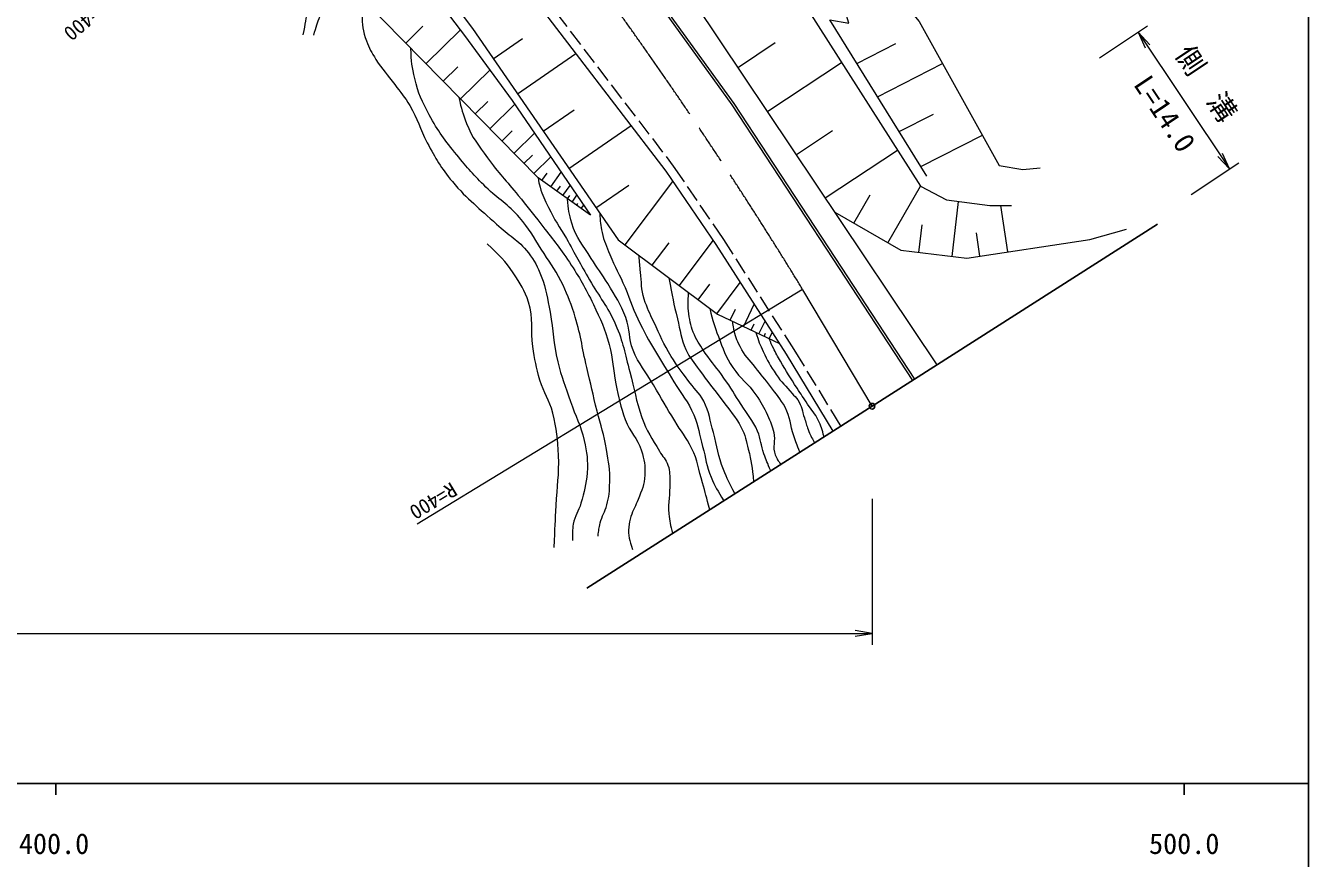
# Model space of a CAD drawing. Units: millimetres, scale not verified. Extents: x 40000 to 680000, y 20000 to 380000.
# Drawn here: x 465327 to 579000, y 198357 to 272200 of the extents above; entities that cross this region are included whole.
import ezdxf
from ezdxf.enums import TextEntityAlignment as Align

# ---------------------------------------------------------------- set-up
doc = ezdxf.new("R2010")
doc.units = ezdxf.units.MM
doc.header["$LTSCALE"] = 1000
doc.header["$PDMODE"] = 32
doc.header["$PDSIZE"] = 500
doc.linetypes.add('CHAIN', pattern=[18.5, 12, -1.5, 3.5, -1.5])
for name, color, linetype, lineweight in [('M-BMK', 2, 'CHAIN', 13), ('M-BMK-OTRS', 5, 'Continuous', 25), ('M-STR-HTXT', 7, 'Continuous', 13), ('M-TTL-BAND', 7, 'Continuous', 25), ('M-WORK', 1, 'Continuous', 13)]:
    doc.layers.add(name, color=color, linetype=linetype, lineweight=lineweight)
doc.layers.add('M-OTRS', color=6, linetype='Continuous')
doc.styles.add('ＭＳ ゴシック', font='')
doc.styles.get('ＭＳ ゴシック').set_extended_font_data('MS Gothic')

# ---------------------------------------------------------------- blocks, each defined once
blk = doc.blocks.new('open_arrow')
at = {"color": 0, "linetype": 'Continuous', "lineweight": -2}
blk.add_lwpolyline([(7.5, 1.25), (0, 0), (7.5, -1.25)], dxfattribs=at)

msp = doc.modelspace()

# ---------------------------------------------------------------- linework, layer by layer
at = {"layer": 'M-BMK'}
msp.add_line((540333, 238454), (534184, 248812), dxfattribs=at)
msp.add_arc((192849, 40268), 400000, 31.42341, 40.12066, dxfattribs=at)
at = {"layer": 'M-BMK-OTRS'}
for p, q in [((565620, 254595), (540333, 238454)), ((540333, 238454), (515045, 222312))]:
    msp.add_line(p, q, dxfattribs=at)
at = {"layer": 'M-OTRS'}
msp.add_point((540333, 238454), dxfattribs=at)
at = {"layer": 'M-STR-HTXT'}
for p, q in [((560503, 269335), (564736, 272169)), ((563905, 271613), (572022, 259489)), ((568619, 257211), (572853, 260046)), ((534184, 248812), (500029, 227993)), ((540333, 230232), (540333, 217299)), ((206376, 218299), (540333, 218299))]:
    msp.add_line(p, q, dxfattribs=at)
at = {"layer": 'M-TTL-BAND'}
for p, q in [((579000, 20000), (579000, 370000)), ((40000, 205000), (579000, 205000)), ((468000, 205000), (468000, 204000)), ((568000, 205000), (568000, 204000))]:
    msp.add_line(p, q, dxfattribs=at)
at = {"layer": 'M-WORK'}
for p, q in [((512369, 273303), (513279, 272111)), ((499015, 270653), (500537, 272146)), ((500807, 268828), (503850, 271814)), ((513583, 271714), (514493, 270522)), ((506763, 269257), (509356, 271046)), ((528489, 268525), (531757, 270693)), ((538993, 268853), (542441, 270609)), ((508910, 266145), (514097, 269723)), ((514797, 270124), (515707, 268932)), ((502338, 267267), (503639, 268544)), ((516011, 268535), (516921, 267343)), ((531091, 264603), (537627, 268940)), ((540824, 265898), (546586, 268832)), ((503870, 265707), (506470, 268259)), ((517225, 266946), (518135, 265753)), ((505169, 264383), (506273, 265466)), ((506469, 263058), (508677, 265225)), ((518439, 265356), (519349, 264164)), ((511189, 262841), (513942, 264741)), ((519653, 263767), (520563, 262575)), ((542740, 262806), (545779, 264353)), ((507539, 261968), (508447, 262860)), ((508608, 260879), (510425, 262661)), ((513469, 259538), (518974, 263337)), ((533637, 260765), (536836, 262887)), ((520867, 262177), (521777, 260985)), ((544657, 259713), (550117, 262493)), ((509489, 259982), (510236, 260715)), ((510369, 259085), (511864, 260552)), ((522080, 260588), (522719, 259752)), ((536184, 256926), (542582, 261171)), ((511862, 257907), (512785, 259201)), ((522719, 259752), (523675, 258353)), ((511085, 258461), (511547, 259108)), ((515870, 256057), (518771, 258058)), ((518452, 252750), (522683, 258386)), ((512400, 257522), (512721, 257971)), ((512939, 257138), (513580, 258036)), ((513346, 256847), (513559, 257147)), ((513753, 256557), (514180, 257155)), ((523957, 257941), (524803, 256702)), ((538718, 254680), (540160, 257194)), ((541735, 252949), (544619, 257977)), ((514160, 256266), (514267, 256416)), ((514567, 255976), (514780, 256275)), ((525085, 256290), (525932, 255051)), ((547421, 251742), (548008, 256619)), ((552373, 252137), (551748, 256260)), ((526214, 254638), (527170, 253240)), ((544494, 252094), (544788, 254533)), ((549900, 251762), (549587, 253823)), ((520855, 250946), (522358, 252948)), ((523258, 249142), (526265, 253147)), ((527170, 253240), (527996, 251946)), ((528265, 251524), (529073, 250260)), ((524920, 247894), (525960, 249279)), ((526583, 246646), (528662, 249417)), ((529342, 249839), (530149, 248575)), ((530418, 248153), (531226, 246889)), ((527764, 246070), (528235, 247061)), ((528954, 245505), (529894, 247487)), ((529633, 245183), (529901, 245749)), ((530312, 244861), (530849, 245993)), ((531495, 246467), (532302, 245203)), ((530763, 244647), (530898, 244930)), ((531215, 244432), (531484, 244998)), ((532571, 244782), (533397, 243488)), ((533397, 243488), (534306, 241996)), ((534566, 241569), (535346, 240288)), ((535606, 239861), (536386, 238579)), ((536646, 238152), (537554, 236660))]:
    msp.add_line(p, q, dxfattribs=at)
for points in [[(465038, 321869), (469191, 321543), (474794, 320259), (478362, 318953), (481934, 317295), (485130, 315406), (489313, 312274), (493452, 308603), (497196, 304718), (502797, 298415), (509658, 290030), (516081, 281568), (527921, 265179), (536864, 251529), (543919, 240740)], [(465047, 322069), (469221, 321741), (474850, 320451), (478439, 319138), (482028, 317472), (485241, 315572), (489439, 312430), (493591, 308747), (497343, 304854), (502949, 298545), (509815, 290154), (516242, 281687), (528086, 265292), (537031, 251639), (544087, 240850)], [(462094, 312370), (466644, 312182), (471570, 311080), (475674, 309578), (479286, 307679), (483578, 304770), (486768, 302190), (490896, 298672), (493922, 295740), (496572, 292621), (499856, 288376), (509578, 275640), (522070, 259284), (526503, 252798), (532718, 243065), (536871, 236244)], [(463312, 306163), (466315, 305835), (469973, 305061), (473937, 303607), (477737, 301379), (482498, 297907), (486110, 294811), (489781, 291176), (492877, 287564), (497802, 281442), (504914, 271937), (517829, 253217), (526640, 246603), (532119, 244004)], [(503518, 302905), (519683, 282675), (519895, 281479), (534671, 273575), (544627, 257964), (546926, 256760), (550772, 256260), (552680, 256260)], [(545185, 258860), (536601, 272713), (538279, 272422), (534631, 284365), (544505, 272567), (551612, 259808), (553699, 259456), (555247, 259597)], [(519895, 281479), (524639, 274159), (546085, 242126)], [(537034, 255645), (542887, 252288), (548727, 251584), (559633, 253238), (562870, 254153)]]:
    msp.add_lwpolyline(points, dxfattribs=at)
msp.add_lwpolyline([(478151, 299755), (481950, 296987), (484968, 294454), (488987, 290545), (492114, 286793), (497055, 280726), (504232, 271313), (508438, 265574), (515381, 255395), (510737, 258710), (488471, 281398), (486602, 288284), (482795, 293006), (479574, 297337)], close=True, dxfattribs=at)
for points, knots in [([(491065, 278754), (490827, 277661), (490765, 277354), (490619, 276448), (490444, 275361), (490453, 274738), (490291, 273649), (490158, 272760), (490106, 272465), (489900, 271382)], [0, 0, 0, 0, 1, 1, 1, 2, 2, 2, 3, 3, 3, 3]), ([(490853, 271350), (491086, 272157), (491169, 272403), (491432, 273055), (491783, 273926), (492243, 274301), (492527, 275197), (492732, 275845), (492788, 276122), (492885, 276900)], [0, 0, 0, 0, 1, 1, 1, 2, 2, 2, 3, 3, 3, 3]), ([(495163, 274579), (495104, 273946), (495105, 273736), (495122, 273196), (495152, 272267), (495192, 271719), (495521, 270850), (495776, 270176), (495976, 269815), (496365, 269208), (496952, 268294), (497386, 267855), (498031, 266980), (498560, 266262), (498913, 265896), (499367, 265127), (500093, 263899), (500243, 263078), (500915, 261820), (501671, 260406), (502115, 259602), (503144, 258372), (504507, 256742), (505507, 256046), (507060, 254596), (508142, 253587), (508958, 253224), (509875, 252063), (510452, 251333), (510683, 250842), (511024, 249976), (511495, 248783), (511551, 248044), (511798, 246786), (512133, 245085), (512068, 244084), (512478, 242400), (512820, 240998), (513148, 240251), (513604, 238882), (514059, 237519), (514522, 236816), (514824, 235411), (515060, 234313), (515170, 233668), (515082, 232549), (514997, 231478), (514842, 230884), (514542, 229852), (514327, 229112), (513988, 228760), (513862, 227999), (513769, 227438), (513761, 227193), (513792, 226545)], [0, 0, 0, 0, 1, 1, 1, 2, 2, 2, 3, 3, 3, 4, 4, 4, 5, 5, 5, 6, 6, 6, 7, 7, 7, 8, 8, 8, 9, 9, 9, 10, 10, 10, 11, 11, 11, 12, 12, 12, 13, 13, 13, 14, 14, 14, 15, 15, 15, 16, 16, 16, 17, 17, 17, 18, 18, 18, 18]), ([(516059, 226924), (516112, 227467), (516141, 227645), (516247, 228097), (516398, 228743), (516660, 229051), (516833, 229692), (517040, 230458), (517069, 230915), (517091, 231709), (517123, 232850), (516990, 233490), (516810, 234617), (516593, 235968), (516287, 236687), (515965, 238018), (515601, 239528), (515406, 240376), (515051, 241888), (514609, 243765), (514525, 244863), (513925, 246696), (513549, 247844), (513310, 248486), (512752, 249557), (512155, 250703), (511718, 251288), (511016, 252372), (510293, 253490), (509969, 254183), (509093, 255187), (508061, 256369), (507228, 256778), (506114, 257884), (505047, 258944), (504473, 259569), (503534, 260745), (502486, 262058), (501883, 262803), (501095, 264287), (500461, 265481), (500113, 266183), (499805, 267500), (499564, 268534), (499518, 268971), (499463, 270198)], [0, 0, 0, 0, 1, 1, 1, 2, 2, 2, 3, 3, 3, 4, 4, 4, 5, 5, 5, 6, 6, 6, 7, 7, 7, 8, 8, 8, 9, 9, 9, 10, 10, 10, 11, 11, 11, 12, 12, 12, 13, 13, 13, 14, 14, 14, 15, 15, 15, 15]), ([(503729, 265850), (503939, 264784), (504050, 264406), (504394, 263528), (504905, 262230), (505451, 261619), (506255, 260479), (507224, 259107), (507922, 258457), (508976, 257149), (509767, 256167), (510208, 255615), (510977, 254616), (511986, 253305), (512609, 252609), (513510, 251223), (514426, 249815), (514914, 249002), (515637, 247486), (516281, 246134), (516650, 245365), (517044, 243921), (517406, 242594), (517352, 241795), (517638, 240449), (517906, 239190), (518021, 238467), (518467, 237260), (518887, 236122), (519539, 235664), (519906, 234508), (520163, 233697), (520225, 233200), (520203, 232350), (520180, 231476), (519903, 231015), (519609, 230192), (519392, 229586), (519151, 229292), (518967, 228675), (518861, 228317), (518818, 228109), (518780, 227737), (518698, 226949), (518866, 226592), (519108, 225736)], [0, 0, 0, 0, 1, 1, 1, 2, 2, 2, 3, 3, 3, 4, 4, 4, 5, 5, 5, 6, 6, 6, 7, 7, 7, 8, 8, 8, 9, 9, 9, 10, 10, 10, 11, 11, 11, 12, 12, 12, 13, 13, 13, 14, 14, 14, 15, 15, 15, 15]), ([(510737, 258710), (510798, 258325), (510832, 258204), (510916, 257885), (511111, 257144), (511341, 256766), (511666, 256071), (512192, 254949), (512635, 254398), (513246, 253319), (514052, 251894), (514482, 251083), (515294, 249660), (516184, 248101), (516889, 247334), (517608, 245689), (518294, 244119), (518413, 243140), (518875, 241490), (519314, 239922), (519381, 238990), (519930, 237456), (520374, 236218), (520840, 235616), (521486, 234470), (521767, 233971), (522064, 233760), (522252, 233219), (522452, 232645), (522382, 232278), (522408, 231671), (522455, 230590), (522213, 229978), (522330, 228903), (522405, 228217), (522449, 227949), (522645, 227163)], [0, 0, 0, 0, 1, 1, 1, 2, 2, 2, 3, 3, 3, 4, 4, 4, 5, 5, 5, 6, 6, 6, 7, 7, 7, 8, 8, 8, 9, 9, 9, 10, 10, 10, 11, 11, 11, 12, 12, 12, 12]), ([(525946, 229270), (525650, 230430), (525568, 230737), (525301, 231671), (524957, 232876), (524893, 233607), (524347, 234736), (523865, 235734), (523421, 236196), (522846, 237144), (522097, 238380), (521702, 239087), (520970, 240333), (520260, 241542), (519676, 242128), (519156, 243429), (518729, 244498), (518933, 245233), (518515, 246306), (518032, 247549), (517606, 248181), (516920, 249324), (516383, 250221), (515997, 250669), (515450, 251560), (514721, 252748), (514119, 253349), (513730, 254687), (513491, 255510), (513417, 255878), (513346, 256847)], [0, 0, 0, 0, 1, 1, 1, 2, 2, 2, 3, 3, 3, 4, 4, 4, 5, 5, 5, 6, 6, 6, 7, 7, 7, 8, 8, 8, 9, 9, 9, 10, 10, 10, 10]), ([(516201, 255577), (516242, 254791), (516266, 254523), (516409, 253865), (516580, 253074), (516796, 252661), (517097, 251910), (517564, 250743), (517944, 250140), (518442, 248986), (518984, 247729), (519169, 246971), (519786, 245749), (520834, 243676), (521587, 242603), (522773, 240605), (523454, 239458), (524039, 238918), (524540, 237681), (524968, 236624), (525017, 235966), (525322, 234867), (525615, 233810), (525646, 233172), (526072, 232161), (526433, 231307), (526621, 230985), (527203, 230072)], [0, 0, 0, 0, 1, 1, 1, 2, 2, 2, 3, 3, 3, 4, 4, 4, 5, 5, 5, 6, 6, 6, 7, 7, 7, 8, 8, 8, 9, 9, 9, 9]), ([(512150, 225935), (512243, 227740), (512266, 228193), (512338, 229641), (512423, 231372), (512624, 232342), (512549, 234074), (512484, 235561), (512395, 236406), (512033, 237850), (511735, 239038), (511250, 239600), (510899, 240774), (510560, 241910), (510459, 242573), (510274, 243745), (510033, 245266), (510375, 246205), (509898, 247669), (509544, 248758), (509173, 249313), (508538, 250265), (507789, 251388), (507369, 251761), (506240, 252845)], [0, 0, 0, 0, 1, 1, 1, 2, 2, 2, 3, 3, 3, 4, 4, 4, 5, 5, 5, 6, 6, 6, 7, 7, 7, 8, 8, 8, 8]), ([(528183, 230698), (527659, 231665), (527509, 231986), (527167, 232849), (526679, 234080), (526646, 234847), (526276, 236117), (525957, 237210), (525931, 237886), (525416, 238901), (525002, 239713), (524545, 240025), (524008, 240761), (523420, 241570), (523058, 242003), (522538, 242857), (521841, 244002), (521556, 244705), (520990, 245921), (520628, 246701), (520399, 247132), (520146, 247954), (519869, 248856), (519915, 249408), (519818, 250346), (519758, 250922), (519739, 251112), (519689, 251821)], [0, 0, 0, 0, 1, 1, 1, 2, 2, 2, 3, 3, 3, 4, 4, 4, 5, 5, 5, 6, 6, 6, 7, 7, 7, 8, 8, 8, 9, 9, 9, 9]), ([(522327, 249841), (522655, 248094), (522736, 247612), (523086, 246203), (523353, 245127), (523372, 244473), (523836, 243467), (524189, 242702), (524536, 242354), (525025, 241668), (525784, 240603), (526271, 240052), (527042, 238995), (527723, 238059), (528220, 237602), (528746, 236571), (529108, 235862), (529169, 235402), (529371, 234632), (529661, 233532), (529688, 233105), (529843, 231758)], [0, 0, 0, 0, 1, 1, 1, 2, 2, 2, 3, 3, 3, 4, 4, 4, 5, 5, 5, 6, 6, 6, 7, 7, 7, 7]), ([(531370, 232732), (531051, 233430), (530962, 233641), (530747, 234241), (530474, 235006), (530503, 235495), (530185, 236243), (529761, 237239), (529308, 237687), (528730, 238604), (528149, 239527), (527833, 240051), (527214, 240949), (526599, 241840), (526160, 242271), (525556, 243169), (525147, 243779), (524883, 244108), (524587, 244780), (524284, 245467), (524200, 245896), (524102, 246641), (524006, 247370), (524024, 247672), (524080, 248525)], [0, 0, 0, 0, 1, 1, 1, 2, 2, 2, 3, 3, 3, 4, 4, 4, 5, 5, 5, 6, 6, 6, 7, 7, 7, 8, 8, 8, 8]), ([(525951, 247120), (526254, 245940), (526356, 245578), (526713, 244624), (527128, 243518), (527349, 242875), (527996, 241887), (528674, 240850), (529340, 240484), (530044, 239464), (530507, 238793), (530740, 238392), (531076, 237650), (531338, 237071), (531471, 236735), (531623, 236117), (531809, 235363), (531455, 234845), (531764, 234132), (531914, 233785), (531996, 233620), (532255, 233297)], [0, 0, 0, 0, 1, 1, 1, 2, 2, 2, 3, 3, 3, 4, 4, 4, 5, 5, 5, 6, 6, 6, 7, 7, 7, 7]), ([(533929, 234366), (533668, 235070), (533603, 235259), (533406, 235836), (533073, 236810), (533094, 237437), (532624, 238353), (532219, 239142), (531855, 239503), (531326, 240214), (530828, 240884), (530504, 241225), (529997, 241887), (529449, 242602), (529036, 242941), (528637, 243748), (528346, 244335), (528188, 244682), (528074, 245327), (528030, 245573), (528010, 245670), (527992, 245961)], [0, 0, 0, 0, 1, 1, 1, 2, 2, 2, 3, 3, 3, 4, 4, 4, 5, 5, 5, 6, 6, 6, 7, 7, 7, 7]), ([(530026, 244996), (530296, 244190), (530389, 243943), (530685, 243295), (531061, 242471), (531320, 242028), (531826, 241277), (532309, 240562), (532689, 240244), (533249, 239589), (533444, 239362), (533581, 239257), (533750, 239010), (534124, 238461), (534123, 238042), (534344, 237415), (534484, 237016), (534520, 236778), (534672, 236383), (534856, 235906), (534952, 235742), (535243, 235205)], [0, 0, 0, 0, 1, 1, 1, 2, 2, 2, 3, 3, 3, 4, 4, 4, 5, 5, 5, 6, 6, 6, 7, 7, 7, 7]), ([(536079, 235739), (535901, 236428), (535833, 236674), (535563, 237228), (535274, 237822), (534990, 238084), (534625, 238635), (534258, 239190), (534046, 239497), (533687, 240058), (533095, 240981), (532766, 241501), (532217, 242450), (531960, 242895), (531816, 243145), (531592, 243607), (531437, 243926), (531386, 244035), (531215, 244432)], [0, 0, 0, 0, 1, 1, 1, 2, 2, 2, 3, 3, 3, 4, 4, 4, 5, 5, 5, 6, 6, 6, 6])]:
    msp.add_open_spline(points, degree=3, knots=knots, dxfattribs=at)

# ---------------------------------------------------------------- block references
at = {"layer": 'M-STR-HTXT', "xscale": 200, "yscale": 200}
for p, rotation in [((563905, 271613), 303.8), ((572022, 259489), 123.8), ((540333, 218299), 180)]:
    msp.add_blockref('open_arrow', p, dxfattribs=dict(at, rotation=rotation))

# ---------------------------------------------------------------- texts
at = {"layer": 'M-STR-HTXT', "style": 'ＭＳ ゴシック'}
for s, height, rotation, p in [('R=400', 1320, 220.163, (470703, 272688)), ('側\u3000溝', 1833, 303.801, (569970, 267066)), ('R=400', 1320, 211.363, (501452, 230044))]:
    msp.add_text(s, height=height, rotation=rotation, dxfattribs=at).set_placement(p, align=Align.MIDDLE_CENTER)
msp.add_text('L=14.0', height=1833, rotation=303.801, dxfattribs=at).set_placement((565062, 263576), align=Align.BOTTOM_CENTER)
at = {"layer": 'M-TTL-BAND', "style": 'ＭＳ ゴシック'}
for s, p in [('400.0', (467844, 198195)), ('500.0', (568000, 198195))]:
    msp.add_text(s, height=1833, dxfattribs=at).set_placement(p, align=Align.BOTTOM_CENTER)

doc.saveas('drawing.dxf')
